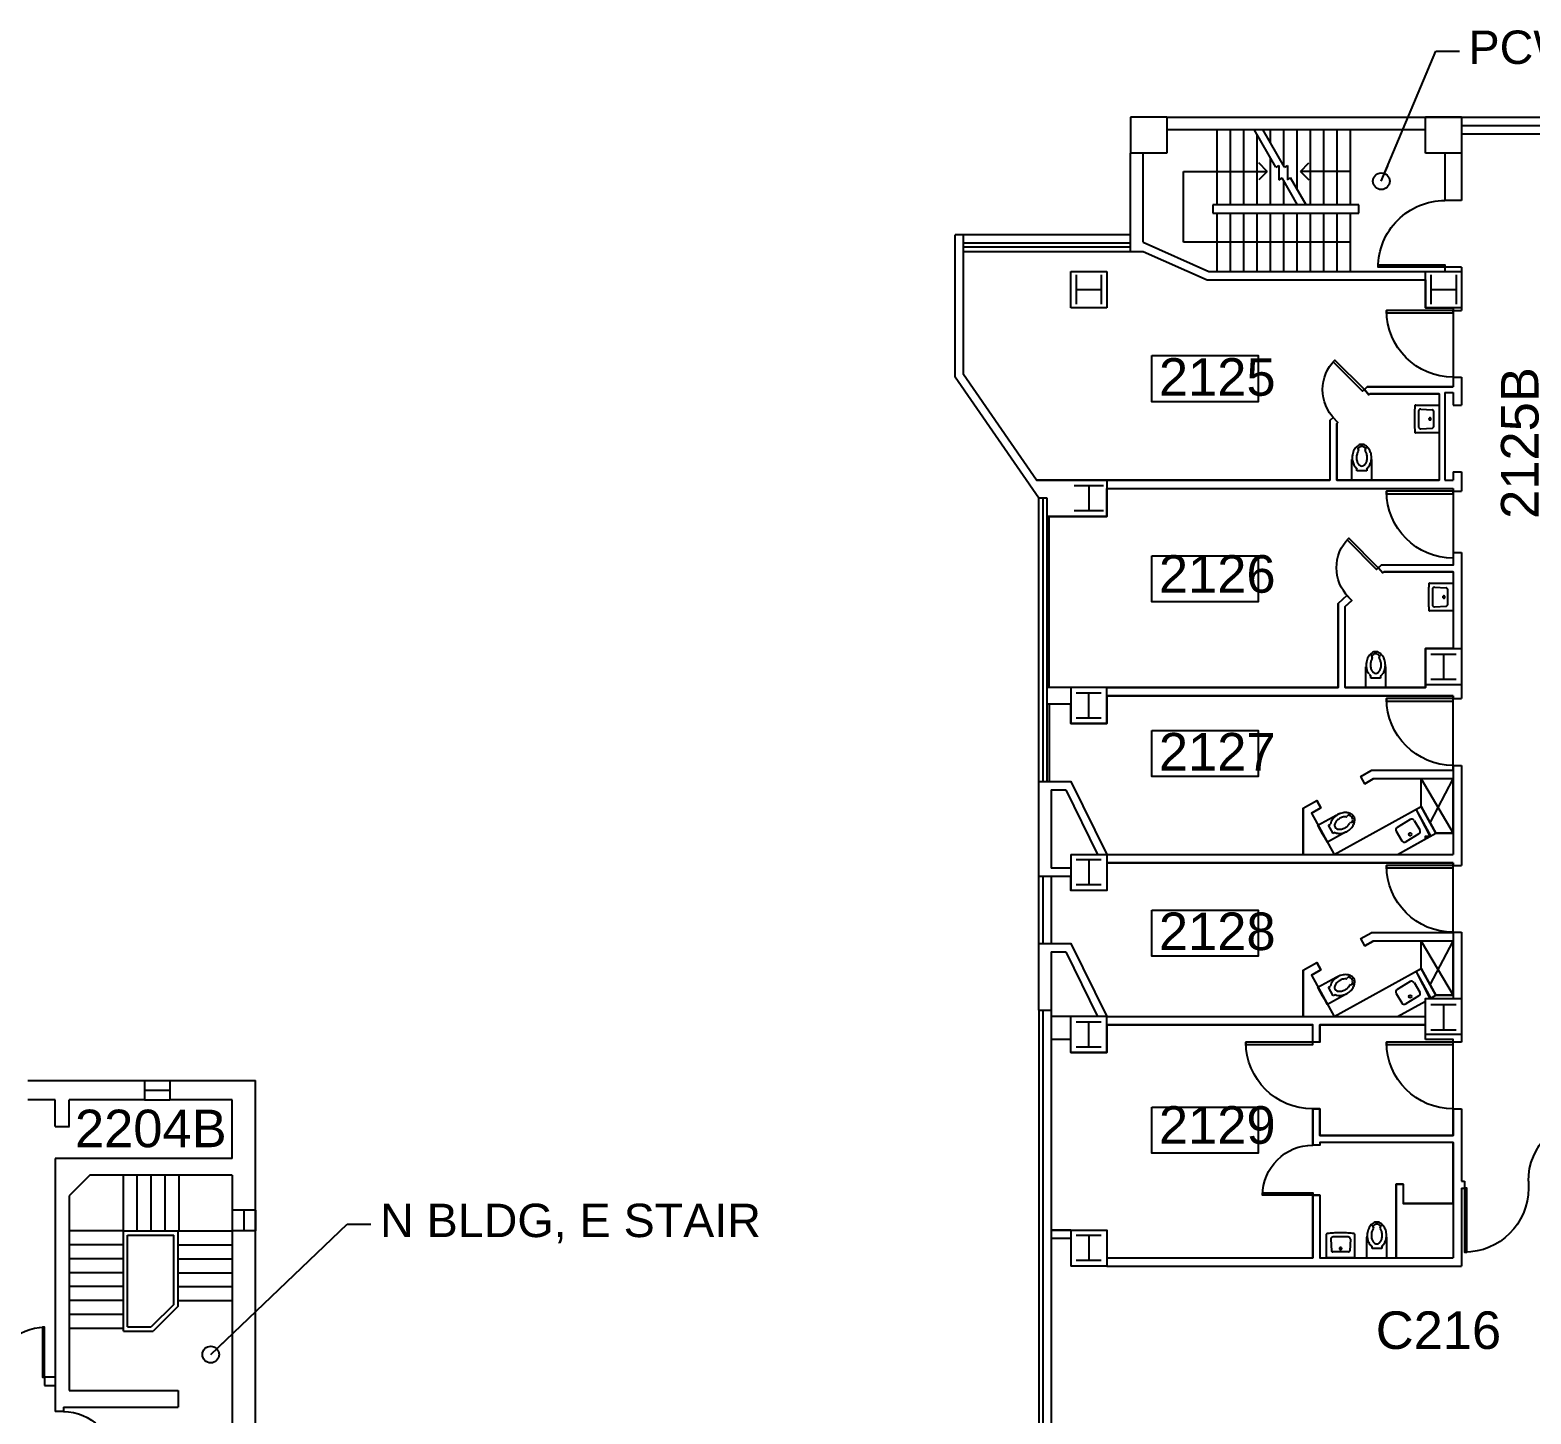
# Model space of a CAD drawing. Header units: inches. Extents: x -281 to 5521, y -151 to 3105.
# Drawn here: x 2892 to 3971, y 2110 to 3105 of the extents above; entities that cross this region are included whole.
import ezdxf

# ---------------------------------------------------------------- set-up
doc = ezdxf.new("R2010")
doc.units = ezdxf.units.IN
doc.header["$LTSCALE"] = 48
doc.header["$MEASUREMENT"] = 0
doc.layers.get('0').update_dxf_attribs({"linetype": 'CONTINUOUS'})
for name, color, linetype in [('A-ANNO-RNUM', 4, 'CONTINUOUS'), ('A-ANNO-TEXT', 4, 'CONTINUOUS'), ('A-ANNO-TEXT-IDEN', 4, 'CONTINUOUS'), ('A-DOOR', 2, 'CONTINUOUS'), ('A-FLOR-CASE', 3, 'CONTINUOUS'), ('A-FLOR-PFIX', 2, 'CONTINUOUS'), ('A-FLOR-STRS', 2, 'CONTINUOUS'), ('A-GLAZ', 2, 'CONTINUOUS'), ('A-GLAZ-SILL', 1, 'CONTINUOUS'), ('A-WALL-FULL', 6, 'CONTINUOUS'), ('S-COLS', 5, 'CONTINUOUS'), ('X-MEDGAS', 5, 'CONTINUOUS')]:
    doc.layers.add(name, color=color, linetype=linetype)
doc.styles.add('ARIAL', font='arial.ttf')
doc.styles.get("Standard").update_dxf_attribs({"font": 'SIMPLEX.SHX'})
doc.dimstyles.new('DIM1-4', dxfattribs={"dimscale": 48, "dimtxt": 0.09375, "dimasz": 0.125, "dimexe": 0.125, "dimexo": 0.09375, "dimgap": 0.046875, "dimtad": 1, "dimdec": 4, "dimzin": 7, "dimdsep": 46, "dimlunit": 4, "dimtxsty": 'Standard', "dimblk": 'TICK', "dimcen": 2.25, "dimdle": 1.5, "dimadec": 0, "dimazin": 0, "dimtfac": 1, "dimtdec": 4, "dimtix": 1, "dimtofl": 0, "dimtmove": 2, "dimatfit": 3, "dimldrblk": 'TICK', "dimfxl": 1, "dimtolj": 1, "dimtzin": 0, "dimarcsym": 0})

# ---------------------------------------------------------------- blocks, each defined once
blk = doc.blocks.new('*U192')
for p, q in [((0, 0), (0, 0)), ((36, 0), (36, 0))]:
    blk.add_line(p, q)
blk.add_lwpolyline([(0, 0), (0, -36), (1.75, -36), (1.75, 0)], close=True)
blk.add_arc((0, 0), 36, 270, 0)
blk = doc.blocks.new('*U193')
for p, q in [((0, 0), (0, 0)), ((-48, 0), (-48, 0))]:
    blk.add_line(p, q)
blk.add_lwpolyline([(0, 0), (0, -48), (-1.75, -48), (-1.75, 0)], close=True)
blk.add_arc((0, 0), 48, 180, 270)
blk = doc.blocks.new('*U164')
for p, q in [((0, 0), (0, 0)), ((48, 0), (48, 0))]:
    blk.add_line(p, q)
blk.add_lwpolyline([(0, 0), (0, -48), (1.75, -48), (1.75, 0)], close=True)
blk.add_arc((0, 0), 48, 270, 0)
blk = doc.blocks.new('*U194')
for p, q in [((0, 0), (0, 0)), ((-30, 0), (-30, 0))]:
    blk.add_line(p, q)
blk.add_lwpolyline([(0, 0), (0, -30), (-1.75, -30), (-1.75, 0)], close=True)
blk.add_arc((0, 0), 30, 180, 270)
blk = doc.blocks.new('*U151')
for p, q in [((0, 0), (0, 0)), ((-46, 0), (-46, 0))]:
    blk.add_line(p, q)
blk.add_lwpolyline([(0, 0), (0, -46), (-1.75, -46), (-1.75, 0)], close=True)
blk.add_arc((0, 0), 46, 180, 270)
blk = doc.blocks.new('std wall sink')
for p, q in [((3933.3, 2710.8), (3949.8, 2710.8)), ((3950.3, 2710.3), (3950.3, 2691.3)), ((3935.3, 2706.4), (3935.3, 2695.3)), ((3936.9, 2707.9), (3945.2, 2707.4)), ((3946.1, 2706.4), (3946.1, 2695.2)), ((3949.8, 2690.8), (3933.3, 2690.8)), ((3936.9, 2693.8), (3945.2, 2694.2))]:
    blk.add_line(p, q)
for points in [[(3932.8, 2710.4, 0.007949), (3932.5, 2706.2, 0.014949), (3932.4, 2704, 0.000949), (3932.4, 2700.8, 0.000949), (3932.4, 2697.6, 0.014949), (3932.5, 2695.4, 0.007949), (3932.8, 2691.3)], [(3933.3, 2710.8, 0.061553), (3933.2, 2710.8, 0.084107), (3933.1, 2710.8, 0.039062), (3933, 2710.7, 0.039062), (3932.9, 2710.6, 0.084107), (3932.8, 2710.5, 0.061553), (3932.8, 2710.4)], [(3950.3, 2710.3, 0.065543), (3950.3, 2710.5, 0.087946), (3950.3, 2710.6, 0.043207), (3950.2, 2710.7, 0.043207), (3950.1, 2710.8, 0.087946), (3950, 2710.8, 0.065543), (3949.8, 2710.8)], [(3936.9, 2707.9, 0.050866), (3936.6, 2707.8, 0.073218), (3936.3, 2707.8, 0.028563), (3936, 2707.6, 0.050866), (3935.8, 2707.4, 0.050866), (3935.7, 2707.3, 0.028563), (3935.5, 2707, 0.073218), (3935.4, 2706.7, 0.050866), (3935.3, 2706.4)], [(3946.1, 2706.4, 0.063221), (3946.1, 2706.7, 0.085725), (3946, 2706.9, 0.040781), (3945.8, 2707.1, 0.040781), (3945.6, 2707.2, 0.085725), (3945.4, 2707.3, 0.063221), (3945.2, 2707.4)], [(3932.8, 2691.3, 0.061553), (3932.8, 2691.1, 0.084107), (3932.9, 2691, 0.039062), (3933, 2691, 0.039062), (3933.1, 2690.9, 0.084107), (3933.2, 2690.8, 0.061553), (3933.3, 2690.8)], [(3935.3, 2695.3, 0.050866), (3935.4, 2694.9, 0.073218), (3935.5, 2694.7, 0.028563), (3935.7, 2694.4, 0.050866), (3935.8, 2694.2, 0.050866), (3936, 2694.1, 0.028563), (3936.3, 2693.9, 0.073218), (3936.6, 2693.8, 0.050866), (3936.9, 2693.8)], [(3945.2, 2694.2, 0.063221), (3945.4, 2694.3, 0.085725), (3945.6, 2694.4, 0.040781), (3945.8, 2694.6, 0.040781), (3946, 2694.8, 0.085725), (3946.1, 2694.9, 0.063221), (3946.1, 2695.2)], [(3949.8, 2690.8, 0.065543), (3950, 2690.8, 0.087946), (3950.1, 2690.9, 0.043207), (3950.2, 2691, 0.043207), (3950.3, 2691.1, 0.087946), (3950.3, 2691.2, 0.065543), (3950.3, 2691.3)]]:
    blk.add_lwpolyline(points, format="xyb")
blk.add_lwpolyline([(3943.5, 2700.1, 0.043661), (3943.6, 2700.1, 0.043661), (3943.7, 2700.1, 0.043661), (3943.9, 2700.1, 0.043661), (3944, 2700.2, 0.043661), (3944.1, 2700.2, 0.043661), (3944.2, 2700.3, 0.043661), (3944.2, 2700.4, 0.043661), (3944.3, 2700.6, 0.043661), (3944.3, 2700.7, 0.043661), (3944.3, 2700.8, 0.043661), (3944.3, 2700.9, 0.043661), (3944.3, 2701.1, 0.043661), (3944.2, 2701.2, 0.043661), (3944.2, 2701.3, 0.043661), (3944.1, 2701.4, 0.043661), (3944, 2701.5, 0.043661), (3943.9, 2701.5, 0.043661), (3943.7, 2701.6, 0.043661), (3943.6, 2701.6, 0.043661), (3943.5, 2701.6, 0.043661), (3943.3, 2701.5, 0.043661), (3943.2, 2701.5, 0.043661), (3943.1, 2701.4, 0.043661), (3943, 2701.3, 0.043661), (3942.9, 2701.2, 0.043661), (3942.9, 2701.1, 0.043661), (3942.9, 2700.9, 0.043661), (3942.8, 2700.8, 0.043661), (3942.9, 2700.7, 0.043661), (3942.9, 2700.6, 0.043661), (3942.9, 2700.4, 0.043661), (3943, 2700.3, 0.043661), (3943.1, 2700.2, 0.043661), (3943.2, 2700.2, 0.043661), (3943.3, 2700.1, 0.043661)], format="xyb", close=True)
blk = doc.blocks.new('sink')
for p, q in [((3840, -156.5), (3840, -167.5)), ((3842, -154.5), (3850, -154.5)), ((3852, -156.5), (3852, -167.5)), ((3842, -169.5), (3850, -169.5))]:
    blk.add_line(p, q)
blk.add_circle((3849.1, -162), 0.977)
for centre, start, end in [((3842, -156.5), 90, 180), ((3850, -156.5), 0, 90), ((3842, -167.5), 180, 270), ((3850, -167.5), 270, 0)]:
    blk.add_arc(centre, 2, start, end)
blk = doc.blocks.new('wc')
for p, q in [((3863.3, 2535.8), (3863.3, 2535.8)), ((3852.7, 2512), (3852.7, 2526.9)), ((3856.6, 2535.5), (3857.3, 2533.3)), ((3862.2, 2533.1), (3862.2, 2533.1)), ((3862.3, 2533.3), (3863, 2535.5)), ((3866.7, 2526.9), (3866.7, 2512)), ((3856.3, 2518.7), (3856.3, 2520.3)), ((3863.3, 2518.7), (3856.3, 2518.7)), ((3863.3, 2520.3), (3863.3, 2518.7)), ((3856.7, 2512), (3852.7, 2512)), ((3859.7, 2512), (3856.7, 2512)), ((3862.8, 2512), (3859.7, 2512)), ((3866.7, 2512), (3862.8, 2512))]:
    blk.add_line(p, q)
for centre, radius, start, end in [((3861.7, 2530.1), 8.18, 122.7617, 147.2315), ((3856.1, 2535.4), 0.5, 18.2438, 135.6721), ((3861.7, 2530.1), 6.68, 122.7617, 136.3142), ((3859.7, 2533.1), 4.62, 90, 122.7617), ((3859.7, 2533.1), 3.12, 90, 122.7618), ((3859.7, 2533.1), 4.62, 57.2383, 90), ((3859.7, 2533.1), 3.12, 57.2382, 90), ((3857.8, 2530.1), 6.68, 42.7565, 57.2383), ((3857.8, 2530.1), 8.18, 43.3097, 57.2384), ((3863.5, 2535.4), 0.5, 46.5741, 161.7562), ((3858.7, 2530.3), 7.43, 36.6725, 46.5742), ((3869.6, 2526.9), 16.8, 165.0711, 180), ((3865.3, 2528.2), 12.4, 171.7349, 197.1416), ((3864.7, 2528.2), 11.8, 147.2315, 165.071), ((3865.3, 2528.2), 9.38, 162.8584, 180), ((3865.3, 2528.2), 9.38, 180, 197.1416), ((3862.6, 2529), 6.56, 144.4829, 162.8583), ((3862.6, 2527.4), 6.56, 197.1417, 216.6725), ((3856.8, 2533.1), 0.5, 324.4828, 18.2438), ((3862.7, 2533.1), 0.5, 161.7562, 215.5172), ((3857, 2529), 6.56, 17.1417, 35.5171), ((3857, 2527.4), 6.56, 323.3275, 342.8583), ((3854.3, 2528.2), 9.38, 0, 17.1416), ((3854.3, 2528.2), 9.38, 342.8584, 360), ((3857, 2529), 9.56, 17.1416, 36.6725), ((3854.3, 2528.2), 12.4, 0, 17.1416), ((3854.3, 2528.2), 12.4, 342.8584, 360), ((3849.9, 2526.9), 16.8, 360, 5.1954), ((3862.6, 2527.4), 9.56, 197.1417, 216.6724), ((3860.9, 2526.1), 7.43, 216.6725, 231.8648), ((3860.9, 2526.1), 4.43, 216.6725, 231.8648), ((3859.8, 2524.9), 2.76, 233.419, 306.581), ((3858.7, 2526.1), 4.43, 308.1352, 323.3275), ((3858.7, 2526.1), 7.43, 308.1352, 323.3275), ((3857, 2527.4), 9.56, 323.3276, 342.8583)]:
    blk.add_arc(centre, radius, start, end)
blk = doc.blocks.new('TICK')
at = {"linetype": 'Continuous'}
blk.add_line((0.988, 0), (-0.988, 0), dxfattribs=at)
at = {"color": 11}
blk.add_line((-0.223, -0.223), (0.223, 0.223), dxfattribs=at)
blk = doc.blocks.new('*U160')
for p, q in [((0, 0), (0, 0)), ((-42, 0), (-42, 0))]:
    blk.add_line(p, q)
blk.add_lwpolyline([(0, 0), (0, -42), (-1.75, -42), (-1.75, 0)], close=True)
blk.add_arc((0, 0), 42, 180, 270)

msp = doc.modelspace()

# ---------------------------------------------------------------- linework, layer by layer
at = {"layer": 'A-ANNO-TEXT'}
for p, q in [((3721.7, 3003), (3781.7, 3003)), ((3721.7, 2952), (3721.7, 3003)), ((3781.7, 3003), (3775.7, 3009)), ((3781.7, 3003), (3775.7, 2997)), ((3805.7, 3003), (3811.7, 3009)), ((3841.7, 3003), (3805.7, 3003)), ((3805.7, 3003), (3811.7, 2997)), ((3841.7, 2952), (3721.7, 2952))]:
    msp.add_line(p, q, dxfattribs=at)
at = {"layer": 'A-DOOR'}
msp.add_line((3969.5, 2277), (3969.5, 2272), dxfattribs=at)
at = {"layer": 'A-FLOR-CASE'}
for p, q in [((3829.9, 2512), (3892.4, 2546.5)), ((3829.9, 2395.5), (3892.4, 2430))]:
    msp.add_line(p, q, dxfattribs=at)
at = {"layer": 'A-FLOR-PFIX'}
for p, q in [((3842.7, 2781), (3842.7, 2795.9)), ((3846.6, 2804.5), (3847.3, 2802.3)), ((3852.3, 2802.3), (3853, 2804.5)), ((3856.7, 2795.9), (3856.7, 2781)), ((3846.3, 2787.7), (3846.3, 2789.3)), ((3853.3, 2787.7), (3846.3, 2787.7)), ((3853.3, 2789.3), (3853.3, 2787.7)), ((3842.7, 2781), (3856.7, 2781)), ((3892.4, 2566.2), (3915.5, 2527.2)), ((3892.4, 2546.5), (3892.4, 2566.2)), ((3898.8, 2534.8), (3915.5, 2566.2)), ((3903, 2527.2), (3892.4, 2546.5)), ((3892.4, 2449.7), (3915.5, 2410.7)), ((3892.4, 2430), (3892.4, 2449.7)), ((3898.8, 2418.3), (3915.5, 2449.7)), ((3903, 2410.7), (3892.4, 2430)), ((3857.3, 2245.5), (3858.1, 2243.3)), ((3863, 2243.3), (3863.8, 2245.5)), ((3853.5, 2222), (3853.5, 2236.9)), ((3867.5, 2236.9), (3867.5, 2222)), ((3857.1, 2228.7), (3857.1, 2230.3)), ((3864.1, 2228.7), (3857.1, 2228.7)), ((3864.1, 2230.3), (3864.1, 2228.7)), ((3853.5, 2222), (3867.5, 2222))]:
    msp.add_line(p, q, dxfattribs=at)
for centre, radius, start, end in [((3851.7, 2799.1), 8.18, 122.7617, 147.2315), ((3849.7, 2802.1), 4.62, 90, 122.7617), ((3849.7, 2802.1), 4.62, 57.2383, 90), ((3847.8, 2799.1), 8.18, 43.3097, 57.2384), ((3859.6, 2795.9), 16.8, 165.0711, 180), ((3855.3, 2797.2), 12.4, 171.7349, 197.1416), ((3854.7, 2797.2), 11.8, 147.2315, 165.071), ((3846.1, 2804.4), 0.5, 18.2438, 135.6721), ((3855.3, 2797.2), 9.38, 162.8584, 180), ((3855.3, 2797.2), 9.38, 180, 197.1416), ((3852.6, 2798), 6.56, 144.4829, 162.8583), ((3851.7, 2799.1), 6.68, 122.7617, 136.3142), ((3846.8, 2802.1), 0.5, 324.4828, 18.2438), ((3849.7, 2802.1), 3.12, 90, 122.7618), ((3849.7, 2802.1), 3.12, 57.2382, 90), ((3847.8, 2799.1), 6.68, 42.7565, 57.2383), ((3852.7, 2802.1), 0.5, 161.7562, 215.5172), ((3847, 2798), 6.56, 17.1417, 35.5171), ((3853.5, 2804.4), 0.5, 46.5741, 161.7562), ((3844.3, 2797.2), 9.38, 0, 17.1416), ((3844.3, 2797.2), 9.38, 342.8584, 360), ((3848.7, 2799.3), 7.43, 36.6725, 46.5742), ((3847, 2798), 9.56, 17.1416, 36.6725), ((3844.3, 2797.2), 12.4, 0, 17.1416), ((3844.3, 2797.2), 12.4, 342.8584, 360), ((3839.9, 2795.9), 16.8, 360, 5.1954), ((3852.6, 2796.4), 9.56, 197.1417, 216.6724), ((3850.9, 2795.1), 7.43, 216.6725, 231.8648), ((3852.6, 2796.4), 6.56, 197.1417, 216.6725), ((3850.9, 2795.1), 4.43, 216.6725, 231.8648), ((3849.8, 2793.9), 2.76, 233.419, 306.581), ((3848.7, 2795.1), 4.43, 308.1352, 323.3275), ((3847, 2796.4), 6.56, 323.3275, 342.8583), ((3848.7, 2795.1), 7.43, 308.1352, 323.3275), ((3847, 2796.4), 9.56, 323.3276, 342.8583), ((3865.5, 2238.2), 11.8, 147.2315, 165.071), ((3862.4, 2240.1), 8.18, 122.7617, 147.2315), ((3856.9, 2245.4), 0.5, 18.2438, 135.6721), ((3862.4, 2240.1), 6.68, 122.7617, 136.3142), ((3860.5, 2243.1), 4.62, 90, 122.7617), ((3860.5, 2243.1), 3.12, 90, 122.7618), ((3860.5, 2243.1), 4.62, 57.2383, 90), ((3860.5, 2243.1), 3.12, 57.2382, 90), ((3858.6, 2240.1), 6.68, 42.7565, 57.2383), ((3858.6, 2240.1), 8.18, 43.3097, 57.2384), ((3864.2, 2245.3), 0.5, 46.5741, 161.7562), ((3859.5, 2240.3), 7.43, 36.6725, 46.5742), ((3857.8, 2239), 9.56, 17.1416, 36.6725), ((3870.3, 2236.9), 16.8, 165.0711, 180), ((3866, 2238.2), 12.4, 171.7349, 197.1416), ((3863.3, 2237.4), 9.56, 197.1417, 216.6724), ((3866, 2238.2), 9.38, 162.8584, 180), ((3866, 2238.2), 9.38, 180, 197.1416), ((3863.3, 2239), 6.56, 144.4829, 162.8583), ((3863.3, 2237.4), 6.56, 197.1417, 216.6725), ((3857.6, 2243.1), 0.5, 324.4828, 18.2438), ((3863.5, 2243.1), 0.5, 161.7562, 215.5172), ((3857.8, 2237.4), 6.56, 323.3275, 342.8583), ((3857.8, 2239), 6.56, 17.1417, 35.5171), ((3855.1, 2238.2), 9.38, 0, 17.1416), ((3855.1, 2238.2), 9.38, 342.8584, 360), ((3857.8, 2237.4), 9.56, 323.3276, 342.8583), ((3855.1, 2238.2), 12.4, 0, 17.1416), ((3855.1, 2238.2), 12.4, 342.8584, 360), ((3850.7, 2236.9), 16.8, 360, 5.1954), ((3861.6, 2236.1), 7.43, 216.6725, 231.8648), ((3861.6, 2236.1), 4.43, 216.6725, 231.8648), ((3860.6, 2234.8), 2.76, 233.419, 306.581), ((3859.5, 2236.1), 4.43, 308.1352, 323.3275), ((3859.5, 2236.1), 7.43, 308.1352, 323.3275)]:
    msp.add_arc(centre, radius, start, end, dxfattribs=at)
at = {"layer": 'A-FLOR-STRS'}
for p, q in [((3745.7, 2979), (3745.7, 3033)), ((3755.3, 2979), (3755.3, 3033)), ((3764.9, 2979), (3764.9, 3033)), ((3788, 3006), (3772.4, 3033)), ((3794.2, 3006), (3778.6, 3033)), ((3784.1, 3023.4), (3784.1, 3033)), ((3793.7, 3006.8), (3793.7, 3033)), ((3803.3, 2990.2), (3803.3, 3033)), ((3812.9, 2979), (3812.9, 3033)), ((3822.5, 2979), (3822.5, 3033)), ((3832.1, 2979), (3832.1, 3033)), ((3841.7, 2979), (3841.7, 3033)), ((3774.5, 2979), (3774.5, 3029.3)), ((3784.1, 2979), (3784.1, 3012.6)), ((3788, 3006), (3790.1, 3007.3)), ((3790.1, 3007.3), (3790.1, 2997)), ((3794.2, 3006), (3796.4, 3007.3)), ((3796.4, 3007.3), (3796.4, 2997)), ((3790.1, 2997), (3792.4, 2998.3)), ((3803.6, 2979), (3792.4, 2998.3)), ((3793.7, 2979), (3793.7, 2996)), ((3796.4, 2997), (3798.6, 2998.3)), ((3809.8, 2979), (3798.6, 2998.3)), ((3745.7, 2931), (3745.7, 2973)), ((3755.3, 2931), (3755.3, 2973)), ((3764.9, 2931), (3764.9, 2973)), ((3774.5, 2931), (3774.5, 2973)), ((3784.1, 2931), (3784.1, 2973)), ((3793.7, 2931), (3793.7, 2973)), ((3803.3, 2931), (3803.3, 2973)), ((3812.9, 2931), (3812.9, 2973)), ((3822.5, 2931), (3822.5, 2973)), ((3832.1, 2931), (3832.1, 2973)), ((3841.7, 2931), (3841.7, 2973)), ((2959.5, 2241.3), (2959.5, 2281.5)), ((2969.5, 2241.3), (2969.5, 2281.5)), ((2979.5, 2241.3), (2979.5, 2281.5)), ((2989.5, 2241.3), (2989.5, 2281.5)), ((2999.5, 2241.3), (2999.5, 2281.5)), ((2959.5, 2241.3), (2920.5, 2241.3)), ((2998.8, 2241.3), (3037.8, 2241.3)), ((2959.5, 2231.3), (2920.5, 2231.3)), ((2998.8, 2231.3), (3037.8, 2231.3)), ((2959.5, 2221.3), (2920.5, 2221.3)), ((2998.8, 2221.3), (3037.8, 2221.3)), ((2959.5, 2211.3), (2920.5, 2211.3)), ((2959.5, 2201.3), (2920.5, 2201.3)), ((2998.8, 2211.3), (3037.8, 2211.3)), ((2998.8, 2201.3), (3037.8, 2201.3)), ((2959.5, 2191.3), (2920.5, 2191.3)), ((2998.8, 2191.3), (3037.8, 2191.3)), ((2959.5, 2181.3), (2920.5, 2181.3)), ((2959.5, 2171.3), (2920.5, 2171.3))]:
    msp.add_line(p, q, dxfattribs=at)
at = {"layer": 'A-GLAZ'}
for p, q in [((3620.5, 2400), (3620.5, 1815)), ((2974.8, 2342.5), (2992.8, 2342.5)), ((3046.1, 2256.3), (3046.1, 2241.3))]:
    msp.add_line(p, q, dxfattribs=at)
at = {"layer": 'A-GLAZ-SILL'}
for p, q in [((3617.5, 2400), (3617.5, 1815)), ((3626.5, 2400), (3626.5, 1815)), ((2974.8, 2349.5), (2992.8, 2349.5)), ((2974.8, 2335.5), (2992.8, 2335.5)), ((3037.8, 2256.3), (3037.8, 2241.3)), ((3054.5, 2256.3), (3054.5, 2241.3))]:
    msp.add_line(p, q, dxfattribs=at)
at = {"layer": 'A-WALL-FULL'}
for p, q in [((3709.5, 3042), (3989.5, 3042)), ((3709.5, 3033), (3895.5, 3033)), ((3921.5, 3036), (3987, 3036)), ((3921.5, 3030), (3984.5, 3030)), ((3683.5, 2945.4), (3683.5, 3016)), ((3692.5, 2952), (3692.5, 3016)), ((3909.5, 3016), (3909.5, 2982)), ((3921.5, 3020), (3921.5, 2982)), ((3847.7, 2979), (3742.7, 2979)), ((3742.7, 2979), (3742.7, 2973)), ((3803.3, 2979), (3803.3, 2979.4)), ((3847.7, 2973), (3847.7, 2979)), ((3921.5, 2982), (3909.5, 2982)), ((3742.7, 2973), (3847.7, 2973)), ((3683.5, 2957.4), (3557.5, 2957.4)), ((3557.5, 2855), (3557.5, 2957.4)), ((3563.5, 2856.9), (3563.5, 2957.4)), ((3683.5, 2951.4), (3563.5, 2951.4)), ((3683.5, 2948.4), (3563.5, 2948.4)), ((3692.5, 2952), (3739.7, 2931)), ((3563.5, 2945.4), (3692.5, 2945.4)), ((3692.5, 2945.4), (3738.5, 2925)), ((3738.5, 2925), (3895.7, 2925)), ((3739.7, 2931), (3895.7, 2931)), ((3909.5, 2934), (3909.5, 2931)), ((3921.5, 2934), (3909.5, 2934)), ((3921.5, 2934), (3921.5, 2930)), ((3915.5, 2905), (3915.5, 2903)), ((3915.5, 2903), (3921.5, 2903)), ((3921.5, 2905), (3921.5, 2903)), ((3617.5, 2768), (3557.5, 2855)), ((3615.8, 2781), (3563.5, 2856.9)), ((3915.5, 2855), (3915.5, 2848)), ((3915.5, 2855), (3921.5, 2855)), ((3921.5, 2855), (3921.5, 2835)), ((3853.7, 2848), (3851.6, 2846.1)), ((3854.9, 2842.3), (3851.6, 2846.1)), ((3853.7, 2848), (3915.5, 2848)), ((3855.6, 2843), (3854.9, 2842.3)), ((3905.5, 2843), (3855.6, 2843)), ((3905.5, 2843), (3905.5, 2781)), ((3909.5, 2844), (3909.5, 2781)), ((3909.5, 2844), (3915.5, 2844)), ((3915.5, 2844), (3915.5, 2835)), ((3915.5, 2835), (3921.5, 2835)), ((3829.1, 2826.1), (3826.7, 2824)), ((3826.7, 2824), (3826.7, 2781)), ((3832.5, 2822.4), (3829.1, 2826.1)), ((3832.5, 2822.4), (3831.7, 2821.8)), ((3831.7, 2821.8), (3831.7, 2781)), ((3915.5, 2787), (3915.5, 2781)), ((3915.5, 2787), (3921.5, 2787)), ((3921.5, 2787), (3921.5, 2773)), ((3666.5, 2781), (3826.7, 2781)), ((3666.5, 2775), (3915.5, 2775)), ((3831.7, 2781), (3905.5, 2781)), ((3909.5, 2781), (3915.5, 2781)), ((3915.5, 2775), (3915.5, 2773)), ((3617.5, 2400), (3617.5, 2768)), ((3623.5, 2768), (3617.5, 2768)), ((3620.5, 2768), (3620.5, 2564.5)), ((3623.5, 2564.5), (3623.5, 2768)), ((3915.5, 2773), (3921.5, 2773)), ((3863.7, 2720), (3861.6, 2718.1)), ((3915.5, 2720), (3863.7, 2720)), ((3915.5, 2729), (3915.5, 2720)), ((3915.5, 2729), (3921.5, 2729)), ((3921.5, 2729), (3921.5, 2624)), ((3864.9, 2714.3), (3861.6, 2718.1)), ((3865.6, 2715), (3864.9, 2714.3)), ((3915.5, 2715), (3865.6, 2715)), ((3915.5, 2715), (3915.5, 2660)), ((3839.1, 2698.1), (3832.7, 2692.4)), ((3842.5, 2694.4), (3839.1, 2698.1)), ((3832.7, 2632), (3832.7, 2692.4)), ((3842.5, 2694.4), (3837.7, 2690.2)), ((3837.7, 2632), (3837.7, 2690.2)), ((3895.5, 2632), (3895.5, 2634)), ((3640.5, 2632), (3623.5, 2632)), ((3666.5, 2632), (3832.7, 2632)), ((3666.5, 2626), (3915.5, 2626)), ((3837.7, 2632), (3895.5, 2632)), ((3915.5, 2626), (3915.5, 2624)), ((3915.5, 2624), (3921.5, 2624)), ((3640.5, 2620), (3623.5, 2620)), ((3849, 2568.1), (3856.5, 2572.2)), ((3851.9, 2562.8), (3849, 2568.1)), ((3915.5, 2572.2), (3856.5, 2572.2)), ((3915.5, 2576), (3915.5, 2512)), ((3915.5, 2576), (3921.5, 2576)), ((3921.5, 2576), (3921.5, 2504)), ((3617.5, 2564.5), (3640.7, 2564.5)), ((3626.5, 2558.5), (3637, 2558.5)), ((3626.5, 2558.5), (3626.5, 2502)), ((3637, 2558.5), (3659.8, 2512)), ((3640.7, 2564.5), (3666.5, 2512)), ((3851.9, 2562.8), (3858, 2566.2)), ((3915.5, 2566.2), (3858, 2566.2)), ((3807.5, 2545.2), (3817.5, 2550.7)), ((3820.4, 2545.5), (3817.5, 2550.7)), ((3807.5, 2545.2), (3807.5, 2512)), ((3813.5, 2541.7), (3820.4, 2545.5)), ((3813.5, 2541.7), (3829.9, 2512)), ((3899.5, 2525.3), (3888.9, 2544.5)), ((3875.4, 2512), (3903, 2527.2)), ((3915.5, 2527.2), (3903, 2527.2)), ((3666.5, 2512), (3915.5, 2512)), ((3666.5, 2506), (3915.5, 2506)), ((3915.5, 2506), (3915.5, 2504)), ((3915.5, 2504), (3921.5, 2504)), ((3640.7, 2496), (3617.5, 2496)), ((3620.5, 2496), (3620.5, 2448)), ((3640.5, 2502), (3626.5, 2502)), ((3626.5, 2496), (3626.5, 2448)), ((3849, 2451.6), (3856.5, 2455.7)), ((3851.9, 2446.3), (3849, 2451.6)), ((3851.9, 2446.3), (3858, 2449.7)), ((3915.5, 2455.7), (3856.5, 2455.7)), ((3915.5, 2449.7), (3858, 2449.7)), ((3915.5, 2456), (3915.5, 2408.5)), ((3915.5, 2456), (3921.5, 2456)), ((3921.5, 2456), (3921.5, 2377)), ((3617.5, 2448), (3640.7, 2448)), ((3626.5, 2442), (3626.5, 2400)), ((3626.5, 2442), (3637, 2442)), ((3637, 2442), (3659.8, 2395.5)), ((3640.7, 2448), (3666.5, 2395.5)), ((3807.5, 2428.7), (3817.5, 2434.2)), ((3807.5, 2428.7), (3807.5, 2395.5)), ((3813.5, 2425.2), (3820.4, 2429)), ((3820.4, 2429), (3817.5, 2434.2)), ((3899.5, 2408.8), (3888.9, 2428)), ((3813.5, 2425.2), (3829.9, 2395.5)), ((3875.4, 2395.5), (3895.5, 2406.6)), ((3899, 2408.5), (3903, 2410.7)), ((3915.5, 2410.7), (3903, 2410.7)), ((3617.5, 2400), (3626.5, 2400)), ((3640.5, 2395.5), (3626.5, 2395.5)), ((3666.5, 2395.5), (3895.5, 2395.5)), ((3666.5, 2389.5), (3814.5, 2389.5)), ((3814.5, 2377), (3814.5, 2389.5)), ((3819.5, 2389.5), (3895.5, 2389.5)), ((3819.5, 2377), (3819.5, 2389.5)), ((3895.5, 2379), (3895.5, 2389.5)), ((3640.5, 2379), (3626.5, 2379)), ((3819.5, 2377), (3814.5, 2377)), ((3915.5, 2379), (3895.5, 2379)), ((3915.5, 2377), (3915.5, 2379)), ((3921.5, 2377), (3915.5, 2377)), ((2890.8, 2349.5), (2974.8, 2349.5)), ((2974.8, 2349.5), (2974.8, 2335.5)), ((2992.8, 2349.5), (2992.8, 2335.5)), ((2992.8, 2349.5), (3054.5, 2349.5)), ((3054.5, 2100.3), (3054.5, 2349.5)), ((2910.5, 2335.5), (2890.8, 2335.5)), ((2910.5, 2316.3), (2910.5, 2335.5)), ((2920.5, 2316.3), (2920.5, 2335.5)), ((2974.8, 2335.5), (2920.5, 2335.5)), ((3037.8, 2335.5), (2992.8, 2335.5)), ((3037.8, 2293.5), (3037.8, 2335.5)), ((3814.5, 2329), (3814.5, 2303)), ((3819.5, 2329), (3814.5, 2329)), ((3819.5, 2310), (3819.5, 2329)), ((3915.5, 2329), (3921.5, 2329)), ((3915.5, 2329), (3915.5, 2310)), ((3921.5, 2329), (3921.5, 2277)), ((2910.5, 2316.3), (2920.8, 2316.3)), ((3915.5, 2310), (3819.5, 2310)), ((3819.5, 2303), (3814.5, 2303)), ((3915.5, 2305), (3819.5, 2305)), ((3819.5, 2305), (3819.5, 2303)), ((3915.5, 2305), (3915.5, 2222)), ((2910.5, 2293.5), (2910.5, 2114.7)), ((3037.8, 2293.5), (2910.5, 2293.5)), ((2935.5, 2281.5), (2920.5, 2266.5)), ((3037.8, 2281.5), (2935.5, 2281.5)), ((3037.8, 2281.5), (3037.8, 2256.3)), ((3921.5, 2277), (3923.5, 2277)), ((3923.5, 2277), (3923.5, 2272)), ((2920.5, 2266.5), (2920.5, 2126.7)), ((3819.5, 2267), (3814.5, 2267)), ((3814.5, 2267), (3814.5, 2222)), ((3819.5, 2267), (3819.5, 2222)), ((3879.5, 2275), (3874.5, 2275)), ((3874.5, 2275), (3874.5, 2222)), ((3879.5, 2275), (3879.5, 2261)), ((3921.5, 2272), (3923.5, 2272)), ((3921.5, 2272), (3921.5, 2216)), ((3054.5, 2256.3), (3037.8, 2256.3)), ((3915.5, 2261), (3879.5, 2261)), ((2959.5, 2169.3), (2959.5, 2241.3)), ((2959.5, 2241.3), (2998.8, 2241.3)), ((2962.5, 2172.3), (2962.5, 2238.3)), ((2962.5, 2238.3), (2995.8, 2238.3)), ((2995.8, 2188.5), (2995.8, 2238.3)), ((2998.8, 2187.3), (2998.8, 2241.3)), ((3054.5, 2241.3), (3037.8, 2241.3)), ((3037.8, 2241.3), (3037.8, 2100.3)), ((3640.5, 2242), (3626.5, 2242)), ((3640.5, 2236), (3626.5, 2236)), ((3666.5, 2222), (3814.5, 2222)), ((3666.5, 2216), (3921.5, 2216)), ((3819.5, 2222), (3915.5, 2222)), ((2995.8, 2188.5), (2979.5, 2172.3)), ((2998.8, 2187.3), (2980.8, 2169.3)), ((2959.5, 2169.3), (2980.8, 2169.3)), ((2962.5, 2172.3), (2979.5, 2172.3)), ((2910.5, 2136.3), (2902.8, 2136.3)), ((2902.8, 2136.3), (2902.8, 2130.3)), ((2902.8, 2130.3), (2910.5, 2130.3)), ((2920.5, 2126.7), (2998.8, 2126.7)), ((2998.8, 2126.7), (2998.8, 2114.7)), ((2910.5, 2114.7), (2910.5, 2111.5)), ((2916.5, 2111.5), (2910.5, 2111.5)), ((2916.5, 2114.7), (2998.8, 2114.7)), ((2916.5, 2114.7), (2916.5, 2111.5))]:
    msp.add_line(p, q, dxfattribs=at)
at = {"layer": 'S-COLS'}
for p, q in [((3709.5, 3042), (3683.5, 3042)), ((3683.5, 3042), (3683.5, 3016)), ((3709.5, 3042), (3709.5, 3016)), ((3895.5, 3016), (3895.5, 3042)), ((3921.5, 3042), (3895.5, 3042)), ((3921.5, 3042), (3921.5, 3016)), ((3709.5, 3016), (3683.5, 3016)), ((3921.5, 3016), (3895.5, 3016)), ((3640.5, 2931), (3666.5, 2931)), ((3640.5, 2905), (3640.5, 2931)), ((3644.5, 2928.5), (3644.5, 2907.5)), ((3662.5, 2928.5), (3662.5, 2907.5)), ((3666.5, 2931), (3666.5, 2905)), ((3895.5, 2931), (3921.5, 2931)), ((3895.5, 2905), (3895.5, 2931)), ((3899.5, 2928.5), (3899.5, 2907.5)), ((3917.5, 2928.5), (3917.5, 2907.5)), ((3921.5, 2931), (3921.5, 2905)), ((3644.5, 2918), (3662.5, 2918)), ((3899.5, 2918), (3917.5, 2918)), ((3666.5, 2905), (3640.5, 2905)), ((3921.5, 2905), (3895.5, 2905)), ((3615.8, 2781), (3666.5, 2781)), ((3664, 2777), (3643, 2777)), ((3653.5, 2777), (3653.5, 2759)), ((3666.5, 2781), (3666.5, 2755)), ((3666.5, 2755), (3623.5, 2755)), ((3664, 2759), (3643, 2759)), ((3895.5, 2660), (3921.5, 2660)), ((3895.5, 2634), (3895.5, 2660)), ((3899.5, 2656), (3917.5, 2656)), ((3908.5, 2656), (3908.5, 2638)), ((3921.5, 2660), (3921.5, 2634)), ((3921.5, 2634), (3895.5, 2634)), ((3899.5, 2638), (3917.5, 2638)), ((3666.5, 2632), (3640.5, 2632)), ((3640.5, 2632), (3640.5, 2606)), ((3662.5, 2628), (3644.5, 2628)), ((3653.5, 2610), (3653.5, 2628)), ((3666.5, 2606), (3666.5, 2632)), ((3640.5, 2606), (3666.5, 2606)), ((3662.5, 2610), (3644.5, 2610)), ((3640.5, 2512), (3666.5, 2512)), ((3640.5, 2512), (3640.5, 2486)), ((3662.5, 2508), (3644.5, 2508)), ((3653.5, 2508), (3653.5, 2490)), ((3666.5, 2512), (3666.5, 2486)), ((3666.5, 2486), (3640.5, 2486)), ((3662.5, 2490), (3644.5, 2490)), ((3895.5, 2408.5), (3921.5, 2408.5)), ((3895.5, 2382.5), (3895.5, 2408.5)), ((3921.5, 2408.5), (3921.5, 2382.5)), ((3666.5, 2395.5), (3640.5, 2395.5)), ((3640.5, 2369.5), (3640.5, 2395.5)), ((3666.5, 2369.5), (3666.5, 2395.5)), ((3899.5, 2404), (3917.5, 2404)), ((3908.5, 2404), (3908.5, 2386)), ((3662.5, 2391.5), (3644.5, 2391.5)), ((3653.5, 2373.5), (3653.5, 2391.5)), ((3899.5, 2386), (3917.5, 2386)), ((3921.5, 2382.5), (3895.5, 2382.5)), ((3640.5, 2369.5), (3666.5, 2369.5)), ((3662.5, 2373.5), (3644.5, 2373.5)), ((3640.5, 2242), (3666.5, 2242)), ((3640.5, 2242), (3640.5, 2216)), ((3662.5, 2238), (3644.5, 2238)), ((3653.5, 2238), (3653.5, 2220)), ((3666.5, 2242), (3666.5, 2216)), ((3666.5, 2216), (3640.5, 2216)), ((3662.5, 2220), (3644.5, 2220))]:
    msp.add_line(p, q, dxfattribs=at)
at = {"layer": 'X-MEDGAS'}
for points in [[(3915.5, 2848), (3853.7, 2848), (3851.6, 2846.1), (3854.9, 2842.3), (3855.6, 2843), (3905.5, 2843), (3905.5, 2781), (3831.7, 2781), (3831.7, 2821.8), (3832.5, 2822.4), (3829.1, 2826.1), (3826.7, 2824), (3826.7, 2781), (3615.8, 2781), (3563.5, 2856.9), (3563.5, 2945.4), (3692.5, 2945.4), (3738.5, 2925), (3895.5, 2925), (3895.5, 2905), (3915.5, 2905)], [(3698.8, 2870.5), (3775.3, 2870.5), (3775.3, 2837.4), (3698.8, 2837.4)], [(3915.5, 2775), (3915.5, 2720), (3863.7, 2720), (3861.7, 2718), (3864.9, 2714.3), (3865.6, 2715), (3915.5, 2715), (3915.5, 2660), (3895.5, 2660), (3895.5, 2632), (3837.7, 2632), (3837.7, 2690.2), (3842.5, 2694.4), (3839.1, 2698.1), (3832.7, 2692.4), (3832.7, 2632), (3625, 2632), (3625, 2755), (3666.5, 2755), (3666.5, 2775)], [(3698.8, 2726.6), (3775.3, 2726.6), (3775.3, 2693.5), (3698.8, 2693.5)], [(3915.5, 2626), (3666.5, 2626), (3666.5, 2606), (3640.5, 2606), (3640.5, 2620), (3625, 2620), (3625, 2564.5), (3640.7, 2564.5), (3666.5, 2512), (3807.5, 2512), (3807.5, 2545.2), (3817.5, 2550.7), (3820.4, 2545.5), (3813.5, 2541.7), (3829.9, 2512), (3875.4, 2512), (3895.5, 2523.1), (3895.5, 2525), (3899, 2525), (3888.9, 2544.5), (3892.4, 2546.5), (3903, 2527.2), (3915.5, 2527.2), (3915.5, 2566.2), (3858, 2566.2), (3851.9, 2562.8), (3849, 2568.1), (3856.5, 2572.2), (3915.5, 2572.5)], [(3698.8, 2601), (3775.3, 2601), (3775.3, 2567.9), (3698.8, 2567.9)], [(3915.5, 2506), (3666.5, 2506), (3666.5, 2486), (3640.5, 2486), (3640.5, 2496), (3626.5, 2496), (3626.5, 2448), (3640.7, 2448), (3666.5, 2395.5), (3807.5, 2395.5), (3807.5, 2428.7), (3817.5, 2434.2), (3820.4, 2429), (3813.5, 2425.2), (3829.9, 2395.5), (3875.4, 2395.5), (3895.5, 2406.6), (3895.5, 2408.5), (3899, 2408.5), (3888.9, 2428), (3892.4, 2430), (3903, 2410.7), (3915.5, 2410.7), (3915.5, 2449.7), (3858, 2449.7), (3851.9, 2446.3), (3849, 2451.6), (3856.5, 2455.7), (3915.5, 2456)], [(3698.8, 2472), (3775.3, 2472), (3775.3, 2438.9), (3698.8, 2438.9)], [(3895.5, 2379), (3895.5, 2389.5), (3819.5, 2389.5), (3819.5, 2377), (3814.5, 2377), (3814.5, 2389.5), (3666.5, 2389.5), (3666.5, 2369.5), (3640.5, 2369.5), (3640.5, 2379), (3626.5, 2379), (3626.5, 2242), (3666.5, 2242), (3666.5, 2222), (3814.5, 2222), (3814.5, 2267), (3819.5, 2267), (3819.5, 2222), (3874.5, 2222), (3874.5, 2275), (3879.5, 2275), (3879.5, 2261), (3915.5, 2261), (3915.5, 2305), (3819.5, 2305), (3819.5, 2303), (3814.5, 2303), (3814.5, 2329), (3819.5, 2329), (3819.5, 2310), (3915.5, 2310), (3915.5, 2379)], [(3698.8, 2330.4), (3775.3, 2330.4), (3775.3, 2297.3), (3698.8, 2297.3)]]:
    msp.add_lwpolyline(points, close=True, dxfattribs=at)

# ---------------------------------------------------------------- block references
at = {"layer": 'A-DOOR'}
for name, p, xscale, rotation in [('*U164', (3909.5, 2934), -1, 270), ('*U193', (3915.5, 2903), -1, 270), ('*U194', (3851.6, 2846.1), -0.9999999999999992, 225.0000000000182), ('*U193', (3915.5, 2773), -1, 270), ('*U194', (3861.6, 2718.1), -0.9999999999999999, 225.0000000000186), ('*U193', (3915.5, 2624), -1, 270), ('*U193', (3915.5, 2504), -1, 270), ('*U193', (3814.5, 2377), -1, 270), ('*U193', (3915.5, 2377), -1, 270), ('*U151', (4015.5, 2277), -1, 179.9999999999999), ('*U192', (3814.5, 2267), -1, 270), ('*U151', (3923.5, 2272), -1, 2.605915483400168e-11)]:
    msp.add_blockref(name, p, dxfattribs=dict(at, xscale=xscale, rotation=rotation))
at = {"layer": 'A-DOOR', "xscale": -0.8523901338990705, "yscale": 0.8523901338990705, "zscale": 0.8523901338990705}
for p, rotation in [((2902.8, 2136.3), 179.9999999999999), ((2916.5, 2075.7), 90)]:
    msp.add_blockref('*U160', p, dxfattribs=dict(at, rotation=rotation))
at = {"layer": 'A-FLOR-PFIX'}
for name, p in [('std wall sink', (-44.8, 124.2)), ('std wall sink', (-34.8, -3.8)), ('wc', (0, 120))]:
    msp.add_blockref(name, p, dxfattribs=at)
for name, p, rotation in [('wc', (-241.2, 4695), 298.8556612197308), ('sink', (2027.5, 5901.8), 301.2286686011628), ('wc', (-241.2, 4578.5), 298.8556612197308), ('sink', (2027.5, 5785.3), 301.2286686011628), ('std wall sink', (1133.7, 6172.3), 270)]:
    msp.add_blockref(name, p, dxfattribs=dict(at, rotation=rotation))

# ---------------------------------------------------------------- texts
at = {"layer": 'A-ANNO-RNUM', "style": 'ARIAL'}
for s, p in [('2125', (3703.9, 2841.7)), ('2126', (3703.9, 2700.1)), ('2127', (3703.9, 2572.3)), ('2128', (3703.9, 2443.2)), ('2129', (3703.9, 2304)), ('2204B', (2924.7, 2301.5)), ('C216', (3859.8, 2156.5))]:
    msp.add_text(s, height=27, dxfattribs=at).set_placement(p)
msp.add_text('2125B', height=27, rotation=90, dxfattribs=at).set_placement((3976.8, 2753.2))
at = {"layer": 'A-ANNO-TEXT-IDEN', "style": 'ARIAL'}
for s, p in [('PCW BLDG, W STAIR', (3926.5, 3080.2)), ('N BLDG, E STAIR', (3144, 2236.9))]:
    msp.add_text(s, height=24, dxfattribs=at).set_placement(p)

# ---------------------------------------------------------------- leaders
at = {"layer": 'A-ANNO-TEXT-IDEN'}
for points in [[(3863.8, 2995.9), (3902.9, 3089.5), (3919.9, 3089.5)], [(3022.3, 2152.5), (3120.4, 2246.1), (3137.4, 2246.1)]]:
    msp.add_leader(points, dimstyle='DIM1-4', override={"dimscale": 96, "dimgap": 0, "dimtad": 0, "dimldrblk": 'DotBlank'}, dxfattribs=at)

doc.saveas('drawing.dxf')
